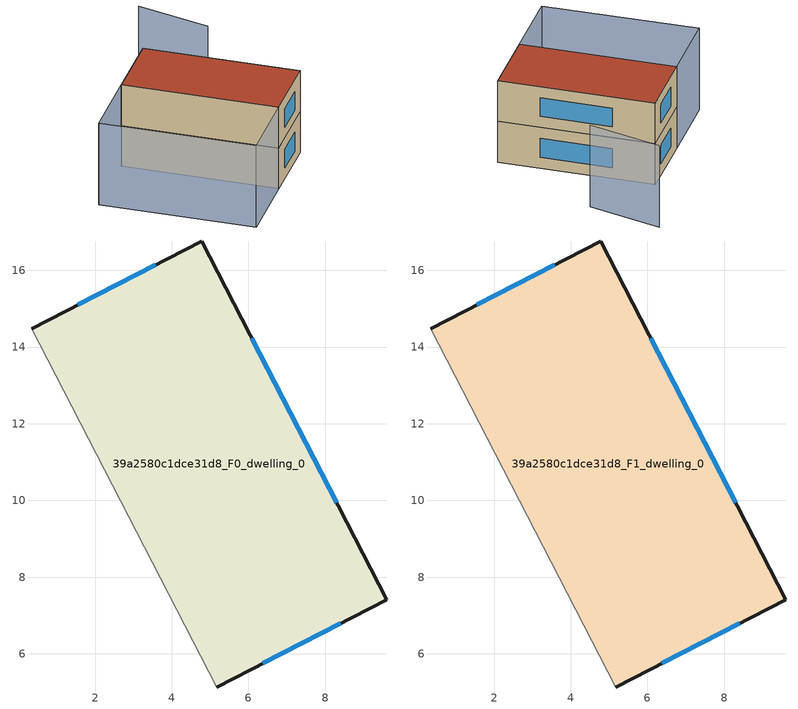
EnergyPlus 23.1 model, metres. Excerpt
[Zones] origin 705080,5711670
39a2580c1dce31d8_F0_dwelling_0
 floor ground (EU_floor_Construction): 4.78,16.77 9.61,7.41 5.18,5.13 0.35,14.48 z0
 wall outside (EU_wall_Construction): 5.18,5.13 9.61,7.41 4.78,16.77 0.35,14.48 z0:3
 wall adiabatic (EU_wall_Construction): 0.35,14.48 5.18,5.13 z0:3
 window (EU_Window_Construction): 3.58,16.15 1.55,15.1 / 8.3,9.94 6.09,14.24 / 6.38,5.75 8.41,6.79 z0.81:2.19
39a2580c1dce31d8_F1_dwelling_0
 floor to 39a2580c1dce31d8_F0_dwelling_0 (EU_floor_Construction): 4.78,16.77 9.61,7.41 5.18,5.13 0.35,14.48 z3
 wall outside (EU_wall_Construction): 5.18,5.13 9.61,7.41 4.78,16.77 0.35,14.48 z3:6
 wall adiabatic (EU_wall_Construction): 0.35,14.48 5.18,5.13 z3:6
 window (EU_Window_Construction): 3.58,16.15 1.55,15.1 / 8.3,9.94 6.09,14.24 / 6.38,5.75 8.41,6.79 z3.81:5.19
 roof outside (EU_roof_Construction): 9.61,7.41 4.78,16.77 0.35,14.48 5.18,5.13 z6
shading: 9.77,15.75 8.61,20.79 / 0.34,14.49 5.18,5.13 / 5.18,5.13 0.56,2.75 / 0.56,2.75 -4.27,12.1 / -4.27,12.1 0.34,14.49 z0:6
[Building]
EU S2 Campaign: North Axis=0; Terrain=City; Solar Distribution=FullExterior
[Site:Location]
London: Latitude=51.5; Longitude=-0.5; Time Zone=0; Elevation=25
[SizingPeriod:WeatherFileDays]
AnnualSizingPeriod: Begin Month=1; Begin Day of Month=1; End Month=12; End Day of Month=31; Day of Week for Start Day=Monday; Use Weather File Daylight Saving Period=No; Use Weather File Rain and Snow Indicators=No
[MATERIAL]
EU_InternalMass_Material: Roughness=MediumRough; Thickness=0.1; Conductivity=1; Density=1800; Specific Heat=900; Thermal Absorptance=0.9; Solar Absorptance=0.7; Visible Absorptance=0.7
[MATERIAL:NOMASS] Roughness=MediumRough; Thermal Absorptance=0.9; Solar Absorptance=0.7; Visible Absorptance=0.7
Name | Thermal Resistance
EU_wall_NoMass | 0.727863
EU_roof_NoMass | 0.773354
EU_floor_NoMass | 1.79329
[WINDOWMATERIAL:SIMPLEGLAZINGSYSTEM]
EU_Window_SimpleGlazing: UFactor=2.58614; Solar Heat Gain Coefficient=0.76; Visible Transmittance=0.76
[CONSTRUCTION]
EU_wall_Construction: EU_wall_NoMass
EU_roof_Construction: EU_roof_NoMass
EU_floor_Construction: EU_floor_NoMass
EU_Window_Construction: EU_Window_SimpleGlazing
EU_InternalMass_Construction: EU_InternalMass_Material
[ZONE] Type=1; Multiplier=1; Ceiling Height=autocalculate; Volume=157.359; Floor Area=autocalculate; Part of Total Floor Area=Yes
39a2580c1dce31d8_F0_dwelling_0; 39a2580c1dce31d8_F1_dwelling_0
[INTERNALMASS] Construction=EU_InternalMass_Construction; Surface Area=52.4526
Name | Zone or ZoneList
39a2580c1dce31d8_F0_dwelling_0_EU_InternalMass | 39a2580c1dce31d8_F0_dwelling_0
39a2580c1dce31d8_F1_dwelling_0_EU_InternalMass | 39a2580c1dce31d8_F1_dwelling_0
[OTHEREQUIPMENT] Fuel Type=Electricity; Design Level Calculation Method=Watts/Area; Power per Zone Floor Area=1; Fraction Latent=0; Fraction Radiant=0; Fraction Lost=0; Carbon Dioxide Generation Rate=0; EndUse Subcategory=EU_Step8_InternalGains
Name | Zone or ZoneList or Space or SpaceList | Schedule
EU_Step8_InternalGain_39a2580c1dce31d8_F0_dwelling_0_f000 | 39a2580c1dce31d8_F0_dwelling_0 | EU_Step8_GainSchedule_39a2580c1dce31d8_F0_dwelling_0_f000
EU_Step8_InternalGain_39a2580c1dce31d8_F1_dwelling_0_f000 | 39a2580c1dce31d8_F1_dwelling_0 | EU_Step8_GainSchedule_39a2580c1dce31d8_F1_dwelling_0_f000
[ZONEVENTILATION:DESIGNFLOWRATE] Schedule=EU_AlwaysOn; Design Flow Rate Calculation Method=AirChanges/Hour; Air Changes per Hour=0.484901; Ventilation Type=Natural; Fan Pressure Rise=0; Fan Total Efficiency=1; Constant Term Coefficient=1; Temperature Term Coefficient=0; Velocity Term Coefficient=0; Velocity Squared Term Coefficient=0; Minimum Indoor Temperature=-100; Maximum Indoor Temperature=100; Delta Temperature=-100; Minimum Outdoor Temperature=-100; Maximum Outdoor Temperature=100; Maximum Wind Speed=40
Name | Zone or ZoneList or Space or SpaceList
EU_ConstantAir_39a2580c1dce31d8_F0_dwelling_0 | 39a2580c1dce31d8_F0_dwelling_0
EU_ConstantAir_39a2580c1dce31d8_F1_dwelling_0 | 39a2580c1dce31d8_F1_dwelling_0
[HVACTEMPLATE:THERMOSTAT] Constant Heating Setpoint=20; Constant Cooling Setpoint=50
EU_HeatOnly_39a2580c1dce31d8_F0_dwelling_0; EU_HeatOnly_39a2580c1dce31d8_F1_dwelling_0
[HVACTEMPLATE:ZONE:IDEALLOADSAIRSYSTEM] System Availability Schedule=EU_AlwaysOn; Maximum Heating Supply Air Temperature=50; Minimum Cooling Supply Air Temperature=13; Maximum Heating Supply Air Humidity Ratio=0.0156; Minimum Cooling Supply Air Humidity Ratio=0.0077; Heating Limit=NoLimit; Cooling Limit=NoLimit; Heating Availability Schedule=EU_AlwaysOn; Cooling Availability Schedule=EU_CoolingOff; Dehumidification Control Type=ConstantSensibleHeatRatio; Cooling Sensible Heat Ratio=0.7; Dehumidification Setpoint=60; Humidification Control Type=None; Humidification Setpoint=30; Outdoor Air Method=None; Outdoor Air Flow Rate per Person=0.00944; Outdoor Air Flow Rate per Zone Floor Area=0; Outdoor Air Flow Rate per Zone=0; Demand Controlled Ventilation Type=None; Outdoor Air Economizer Type=NoEconomizer; Heat Recovery Type=None; Sensible Heat Recovery Effectiveness=0.7; Latent Heat Recovery Effectiveness=0.65
Name | Template Thermostat
39a2580c1dce31d8_F0_dwelling_0 | EU_HeatOnly_39a2580c1dce31d8_F0_dwelling_0
39a2580c1dce31d8_F1_dwelling_0 | EU_HeatOnly_39a2580c1dce31d8_F1_dwelling_0
[SIZING:ZONE] Zone Cooling Design Supply Air Temperature Input Method=SupplyAirTemperature; Zone Cooling Design Supply Air Temperature=13; Zone Heating Design Supply Air Temperature Input Method=SupplyAirTemperature; Zone Heating Design Supply Air Temperature=50; Zone Cooling Design Supply Air Humidity Ratio=0.008; Zone Heating Design Supply Air Humidity Ratio=0.008; Cooling Design Air Flow Method=DesignDay; Cooling Design Air Flow Rate=0; Cooling Minimum Air Flow per Zone Floor Area=0.000762; Cooling Minimum Air Flow=0; Cooling Minimum Air Flow Fraction=0.2; Heating Design Air Flow Method=DesignDay; Heating Design Air Flow Rate=0; Heating Maximum Air Flow per Zone Floor Area=0.002032; Heating Maximum Air Flow=0.141576; Heating Maximum Air Flow Fraction=0.3; Account for Dedicated Outdoor Air System=No; Dedicated Outdoor Air System Control Strategy=NeutralSupplyAir; Dedicated Outdoor Air Low Setpoint Temperature for Design=autosize; Dedicated Outdoor Air High Setpoint Temperature for Design=autosize; Zone Load Sizing Method=Sensible Load Only No Latent Load; Zone Latent Cooling Design Supply Air Humidity Ratio Input Method=HumidityRatioDifference; Zone Cooling Design Supply Air Humidity Ratio Difference=0.005; Zone Latent Heating Design Supply Air Humidity Ratio Input Method=HumidityRatioDifference; Zone Humidification Design Supply Air Humidity Ratio Difference=0.005
39a2580c1dce31d8_F0_dwelling_0; 39a2580c1dce31d8_F1_dwelling_0
[SCHEDULE:CONSTANT]
Name | Hourly Value
EU_AlwaysOn | 1
EU_CoolingOff | 0
[SCHEDULE:FILE] Column Number=1; Rows to Skip at Top=0; Number of Hours of Data=8760; Column Separator=Comma; Interpolate to Timestep=No; Minutes per Item=60; Adjust Schedule for Daylight Savings=Yes
Name | File
EU_Step8_GainSchedule_39a2580c1dce31d8_F0_dwelling_0_f000 | ../../schedules/39a2580c1dce31d8/39a2580c1dce31d8_F0_dwelling_0_f000_gain.csv
EU_Step8_GainSchedule_39a2580c1dce31d8_F1_dwelling_0_f000 | ../../schedules/39a2580c1dce31d8/39a2580c1dce31d8_F1_dwelling_0_f000_gain.csv
